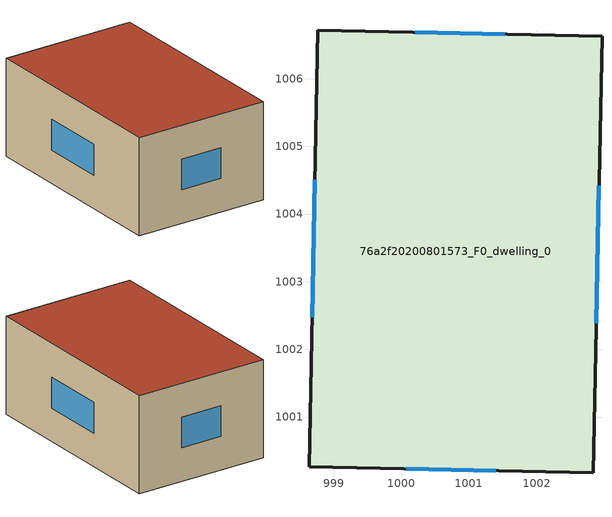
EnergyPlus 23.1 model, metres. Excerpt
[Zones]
76a2f20200801573_F0_dwelling_0
 floor ground (EU_floor_Construction): 1002.97,1006.63 1002.84,1000.18 998.64,1000.26 998.77,1006.71 z0
 wall outside (EU_wall_Construction): 998.77,1006.71 998.64,1000.26 1002.84,1000.18 1002.97,1006.63 998.77,1006.71 z0:3
 window (EU_Window_Construction): 998.72,1004.51 998.68,1002.47 / 1001.53,1006.66 1000.2,1006.69 / 1002.88,1002.39 1002.92,1004.42 / 1000.07,1000.24 1001.4,1000.21 z1.03:1.97
 roof outside (EU_roof_Construction): 1002.84,1000.18 1002.97,1006.63 998.77,1006.71 998.64,1000.26 z3
[Building]
EU S2 Campaign: North Axis=0; Terrain=City; Solar Distribution=FullExterior
[Site:Location]
Cape.Town.Intl.AP: Latitude=-33.965; Longitude=18.602; Time Zone=2; Elevation=46
[SizingPeriod:WeatherFileDays]
AnnualSizingPeriod: Begin Month=1; Begin Day of Month=1; End Month=12; End Day of Month=31; Day of Week for Start Day=Monday; Use Weather File Daylight Saving Period=No; Use Weather File Rain and Snow Indicators=No
[MATERIAL]
EU_InternalMass_Material: Roughness=MediumRough; Thickness=0.1; Conductivity=1; Density=1800; Specific Heat=900; Thermal Absorptance=0.9; Solar Absorptance=0.7; Visible Absorptance=0.7
[MATERIAL:NOMASS] Roughness=MediumRough; Thermal Absorptance=0.9; Solar Absorptance=0.7; Visible Absorptance=0.7
Name | Thermal Resistance
EU_wall_NoMass | 0.493876
EU_roof_NoMass | 0.449382
EU_floor_NoMass | 1.25
[WINDOWMATERIAL:SIMPLEGLAZINGSYSTEM]
EU_Window_SimpleGlazing: UFactor=4.4; Solar Heat Gain Coefficient=0.85; Visible Transmittance=0.85
[CONSTRUCTION]
EU_wall_Construction: EU_wall_NoMass
EU_roof_Construction: EU_roof_NoMass
EU_floor_Construction: EU_floor_NoMass
EU_Window_Construction: EU_Window_SimpleGlazing
EU_InternalMass_Construction: EU_InternalMass_Material
[ZONE]
76a2f20200801573_F0_dwelling_0: Type=1; Multiplier=1; Ceiling Height=autocalculate; Volume=81.304; Floor Area=autocalculate; Part of Total Floor Area=Yes
[INTERNALMASS]
76a2f20200801573_F0_dwelling_0_EU_InternalMass: Construction=EU_InternalMass_Construction; Zone or ZoneList=76a2f20200801573_F0_dwelling_0; Surface Area=27.1014
[OTHEREQUIPMENT]
EU_Step8_InternalGain_76a2f20200801573_F0_dwelling_0_f000: Fuel Type=Electricity; Zone or ZoneList or Space or SpaceList=76a2f20200801573_F0_dwelling_0; Schedule=EU_Step8_GainSchedule_76a2f20200801573_F0_dwelling_0_f000; Design Level Calculation Method=Watts/Area; Power per Zone Floor Area=1; Fraction Latent=0; Fraction Radiant=0; Fraction Lost=0; Carbon Dioxide Generation Rate=0; EndUse Subcategory=EU_Step8_InternalGains
[ZONEVENTILATION:DESIGNFLOWRATE]
EU_ConstantAir_76a2f20200801573_F0_dwelling_0: Zone or ZoneList or Space or SpaceList=76a2f20200801573_F0_dwelling_0; Schedule=EU_AlwaysOn; Design Flow Rate Calculation Method=AirChanges/Hour; Air Changes per Hour=0.64; Ventilation Type=Natural; Fan Pressure Rise=0; Fan Total Efficiency=1; Constant Term Coefficient=1; Temperature Term Coefficient=0; Velocity Term Coefficient=0; Velocity Squared Term Coefficient=0; Minimum Indoor Temperature=-100; Maximum Indoor Temperature=100; Delta Temperature=-100; Minimum Outdoor Temperature=-100; Maximum Outdoor Temperature=100; Maximum Wind Speed=40
[HVACTEMPLATE:THERMOSTAT]
EU_HeatOnly_76a2f20200801573_F0_dwelling_0: Constant Heating Setpoint=20; Constant Cooling Setpoint=50
[HVACTEMPLATE:ZONE:IDEALLOADSAIRSYSTEM]
76a2f20200801573_F0_dwelling_0: Template Thermostat=EU_HeatOnly_76a2f20200801573_F0_dwelling_0; System Availability Schedule=EU_AlwaysOn; Maximum Heating Supply Air Temperature=50; Minimum Cooling Supply Air Temperature=13; Maximum Heating Supply Air Humidity Ratio=0.0156; Minimum Cooling Supply Air Humidity Ratio=0.0077; Heating Limit=NoLimit; Cooling Limit=NoLimit; Heating Availability Schedule=EU_AlwaysOn; Cooling Availability Schedule=EU_CoolingOff; Dehumidification Control Type=ConstantSensibleHeatRatio; Cooling Sensible Heat Ratio=0.7; Dehumidification Setpoint=60; Humidification Control Type=None; Humidification Setpoint=30; Outdoor Air Method=None; Outdoor Air Flow Rate per Person=0.00944; Outdoor Air Flow Rate per Zone Floor Area=0; Outdoor Air Flow Rate per Zone=0; Demand Controlled Ventilation Type=None; Outdoor Air Economizer Type=NoEconomizer; Heat Recovery Type=None; Sensible Heat Recovery Effectiveness=0.7; Latent Heat Recovery Effectiveness=0.65
[SIZING:ZONE]
76a2f20200801573_F0_dwelling_0: Zone Cooling Design Supply Air Temperature Input Method=SupplyAirTemperature; Zone Cooling Design Supply Air Temperature=13; Zone Heating Design Supply Air Temperature Input Method=SupplyAirTemperature; Zone Heating Design Supply Air Temperature=50; Zone Cooling Design Supply Air Humidity Ratio=0.008; Zone Heating Design Supply Air Humidity Ratio=0.008; Cooling Design Air Flow Method=DesignDay; Cooling Design Air Flow Rate=0; Cooling Minimum Air Flow per Zone Floor Area=0.000762; Cooling Minimum Air Flow=0; Cooling Minimum Air Flow Fraction=0.2; Heating Design Air Flow Method=DesignDay; Heating Design Air Flow Rate=0; Heating Maximum Air Flow per Zone Floor Area=0.002032; Heating Maximum Air Flow=0.141576; Heating Maximum Air Flow Fraction=0.3; Account for Dedicated Outdoor Air System=No; Dedicated Outdoor Air System Control Strategy=NeutralSupplyAir; Dedicated Outdoor Air Low Setpoint Temperature for Design=autosize; Dedicated Outdoor Air High Setpoint Temperature for Design=autosize; Zone Load Sizing Method=Sensible Load Only No Latent Load; Zone Latent Cooling Design Supply Air Humidity Ratio Input Method=HumidityRatioDifference; Zone Cooling Design Supply Air Humidity Ratio Difference=0.005; Zone Latent Heating Design Supply Air Humidity Ratio Input Method=HumidityRatioDifference; Zone Humidification Design Supply Air Humidity Ratio Difference=0.005
[SCHEDULE:CONSTANT]
Name | Hourly Value
EU_AlwaysOn | 1
EU_CoolingOff | 0
[SCHEDULE:FILE]
EU_Step8_GainSchedule_76a2f20200801573_F0_dwelling_0_f000: File=../../schedules/76a2f20200801573/76a2f20200801573_F0_dwelling_0_f000_gain.csv; Column Number=1; Rows to Skip at Top=0; Number of Hours of Data=8760; Column Separator=Comma; Interpolate to Timestep=No; Minutes per Item=60; Adjust Schedule for Daylight Savings=Yes
